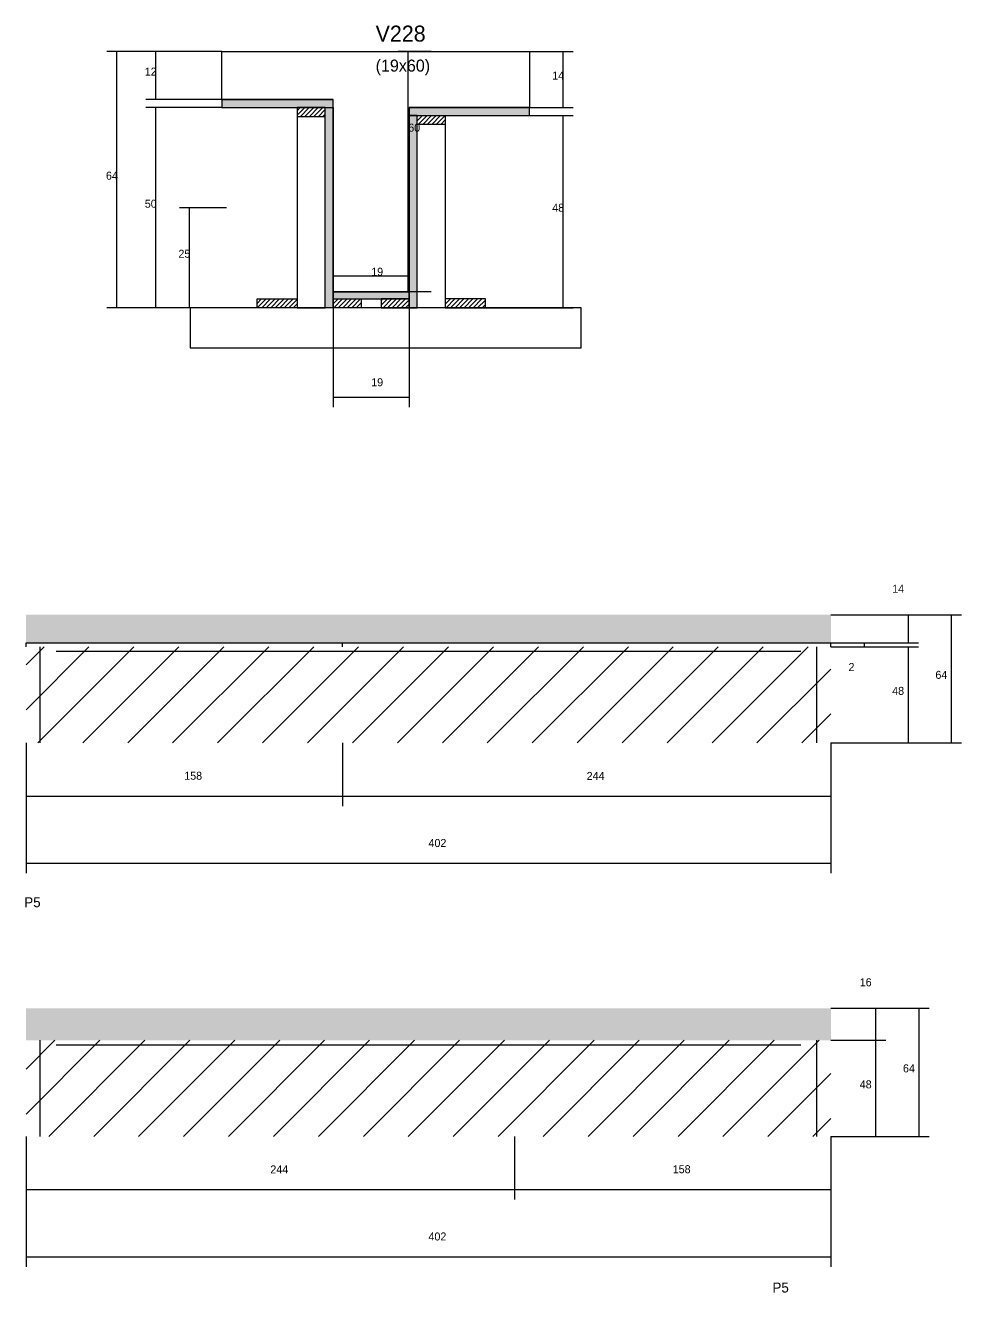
# Model space of a CAD drawing. Header units: metres. Extents: x 6068 to 8063, y 5081 to 5728.
# Drawn here: x 7595 to 8063, y 5081 to 5715 of the extents above; entities that cross this region are included whole.
import ezdxf

# ---------------------------------------------------------------- set-up
doc = ezdxf.new("R2010")
doc.units = ezdxf.units.M
for name, color, linetype in [('CONCRETO', 251, 'Continuous'), ('COTA', 241, 'Continuous'), ('Hachura', 253, 'Continuous'), ('Madeira', 126, 'Continuous'), ('NOMENCLATURA', 7, 'Continuous'), ('Painéis', 200, 'Continuous'), ('REAPROVEITAMENTO', 251, 'Continuous'), ('SARR_2.2x7', 40, 'Continuous'), ('Texto Seção', 7, 'Continuous')]:
    doc.layers.add(name, color=color, linetype=linetype)

msp = doc.modelspace()

# ---------------------------------------------------------------- hatches: boundary and pattern name
at = {"layer": 'COTA'}
h = msp.add_hatch(dxfattribs=at)
h.set_pattern_fill('AR-CONC', scale=0.03)
h.paths.add_polyline_path([(7595.3, 5420.1), (7595.3, 5406.1), (7595.3, 5406.1), (7997.3, 5406.1), (7997.3, 5406.1), (7997.3, 5420.1), (7997.3, 5420.1), (7595.3, 5420.1)])
h = msp.add_hatch(dxfattribs=at)
h.set_pattern_fill('AR-CONC', scale=0.03)
h.paths.add_polyline_path([(7997.3, 5207.5), (7997.3, 5223.5), (7997.3, 5223.5), (7595.3, 5223.5), (7595.3, 5223.5), (7595.3, 5207.5), (7595.3, 5207.5), (7997.3, 5207.5)])
at = {"layer": 'Hachura'}
h = msp.add_hatch(color=8, dxfattribs=at)
h.dxf.hatch_style = 1
h.paths.add_polyline_path([(7748.7, 5673.5), (7748.7, 5677.5), (7748.7, 5677.5), (7693.1, 5677.5), (7693.1, 5677.5), (7693.1, 5673.5), (7693.1, 5673.5), (7748.7, 5673.5)])
h = msp.add_hatch(dxfattribs=at)
h.set_pattern_fill('ANSI31', scale=0.5)
h.paths.add_polyline_path([(7744.7, 5669.1), (7744.7, 5673.5), (7744.7, 5673.5), (7730.7, 5673.5), (7730.7, 5673.5), (7730.7, 5669.1), (7730.7, 5669.1), (7744.7, 5669.1)])
h = msp.add_hatch(color=8, dxfattribs=at)
h.dxf.hatch_style = 1
h.paths.add_polyline_path([(7744.7, 5673.5), (7748.7, 5673.5), (7748.7, 5673.5), (7748.7, 5573.5), (7748.7, 5573.5), (7744.7, 5573.5), (7744.7, 5573.5), (7744.7, 5673.5)])
h = msp.add_hatch(color=8, dxfattribs=at)
h.dxf.hatch_style = 1
h.paths.add_polyline_path([(7790.7, 5673.5), (7786.7, 5673.5), (7786.7, 5673.5), (7786.7, 5573.5), (7786.7, 5573.5), (7790.7, 5573.5), (7790.7, 5573.5), (7790.7, 5673.5)])
h = msp.add_hatch(color=8, dxfattribs=at)
h.dxf.hatch_style = 1
h.paths.add_polyline_path([(7846.7, 5669.5), (7846.7, 5673.5), (7846.7, 5673.5), (7786.7, 5673.5), (7786.7, 5673.5), (7786.7, 5669.5), (7786.7, 5669.5), (7846.7, 5669.5)])
h = msp.add_hatch(dxfattribs=at)
h.set_pattern_fill('ANSI31', scale=0.5)
h.paths.add_polyline_path([(7790.7, 5665.1), (7790.7, 5669.5), (7790.7, 5669.5), (7804.7, 5669.5), (7804.7, 5669.5), (7804.7, 5665.1), (7804.7, 5665.1), (7790.7, 5665.1)])
h = msp.add_hatch(color=8, dxfattribs=at)
h.dxf.hatch_style = 1
h.paths.add_polyline_path([(7786.7, 5577.9), (7786.7, 5581.5), (7786.7, 5581.5), (7748.7, 5581.5), (7748.7, 5581.5), (7748.7, 5577.9), (7748.7, 5577.9), (7786.7, 5577.9)])
h = msp.add_hatch(dxfattribs=at)
h.set_pattern_fill('ANSI31', scale=0.5)
h.paths.add_polyline_path([(7710.7, 5573.5), (7710.7, 5577.9), (7710.7, 5577.9), (7730.7, 5577.9), (7730.7, 5577.9), (7730.7, 5573.5), (7730.7, 5573.5), (7710.7, 5573.5)])
h = msp.add_hatch(dxfattribs=at)
h.set_pattern_fill('ANSI31', scale=0.5)
h.paths.add_polyline_path([(7748.7, 5573.5), (7748.7, 5577.9), (7748.7, 5577.9), (7762.7, 5577.9), (7762.7, 5577.9), (7762.7, 5573.5), (7762.7, 5573.5), (7748.7, 5573.5)])
h = msp.add_hatch(dxfattribs=at)
h.set_pattern_fill('ANSI31', scale=0.5)
h.paths.add_polyline_path([(7786.7, 5573.5), (7786.7, 5577.9), (7786.7, 5577.9), (7772.7, 5577.9), (7772.7, 5577.9), (7772.7, 5573.5), (7772.7, 5573.5), (7786.7, 5573.5)])
h = msp.add_hatch(dxfattribs=at)
h.set_pattern_fill('ANSI31', scale=0.5)
h.paths.add_polyline_path([(7824.7, 5573.5), (7824.7, 5577.9), (7824.7, 5577.9), (7804.7, 5577.9), (7804.7, 5577.9), (7804.7, 5573.5), (7804.7, 5573.5), (7824.7, 5573.5)])
at = {"layer": 'REAPROVEITAMENTO'}
h = msp.add_hatch(dxfattribs=at)
h.set_pattern_fill('ANSI31', scale=5)
h.paths.add_polyline_path([(7997.3, 5356.1), (7997.3, 5404.1), (7997.3, 5404.1), (7595.3, 5404.1), (7595.3, 5404.1), (7595.3, 5356.1), (7595.3, 5356.1), (7997.3, 5356.1)])
h = msp.add_hatch(dxfattribs=at)
h.set_pattern_fill('ANSI31', scale=5)
h.paths.add_polyline_path([(7997.3, 5159.5), (7997.3, 5207.5), (7997.3, 5207.5), (7595.3, 5207.5), (7595.3, 5207.5), (7595.3, 5159.5), (7595.3, 5159.5), (7997.3, 5159.5)])

# ---------------------------------------------------------------- linework, layer by layer
at = {"layer": 'CONCRETO'}
msp.add_lwpolyline([(7693.1, 5677.5), (7693.1, 5701.5), (7846.7, 5701.5), (7846.7, 5673.5), (7786.7, 5673.5), (7786.7, 5581.5), (7748.7, 5581.5), (7748.7, 5677.5)], close=True, dxfattribs=at)
at = {"layer": 'COTA'}
for p, q in [((7693.1, 5701.5), (7635.7, 5701.5)), ((7640.7, 5573.5), (7640.7, 5701.5)), ((7693.1, 5701.5), (7655.1, 5701.5)), ((7660.1, 5677.5), (7660.1, 5701.5)), ((7797.7, 5701.5), (7781.2, 5701.5)), ((7786.2, 5581.5), (7786.2, 5701.5)), ((7846.7, 5701.5), (7868.6, 5701.5)), ((7863.6, 5673.5), (7863.6, 5701.5)), ((7693.1, 5677.5), (7655.1, 5677.5)), ((7693.1, 5673.5), (7655.1, 5673.5)), ((7660.1, 5573.5), (7660.1, 5673.5)), ((7846.7, 5673.5), (7868.6, 5673.5)), ((7846.7, 5669.5), (7868.6, 5669.5)), ((7863.6, 5573.5), (7863.6, 5669.5)), ((7695.4, 5623.5), (7671.9, 5623.5)), ((7676.9, 5573.5), (7676.9, 5623.5)), ((7748.7, 5573.5), (7748.7, 5594.5)), ((7786.7, 5573.5), (7786.7, 5594.5)), ((7748.7, 5589.5), (7786.7, 5589.5)), ((7797.7, 5581.5), (7781.2, 5581.5)), ((7715.1, 5573.5), (7635.7, 5573.5)), ((7715.1, 5573.5), (7655.1, 5573.5)), ((7695.4, 5573.5), (7671.9, 5573.5)), ((7748.7, 5573.5), (7748.7, 5523.8)), ((7786.7, 5573.5), (7786.7, 5523.8)), ((7820.3, 5573.5), (7868.6, 5573.5)), ((7748.7, 5528.8), (7786.7, 5528.8)), ((7997.3, 5420.1), (8041, 5420.1)), ((7997.3, 5420.1), (8062.6, 5420.1)), ((8036, 5406.1), (8036, 5420.1)), ((8057.6, 5356.1), (8057.6, 5420.1)), ((7997.3, 5406.1), (8041, 5406.1)), ((7997.3, 5404.1), (8041, 5404.1)), ((8036, 5356.1), (8036, 5404.1)), ((7595.3, 5356.1), (7595.3, 5324.5)), ((7595.3, 5356.1), (7595.3, 5291)), ((7753.3, 5356.1), (7753.3, 5324.5)), ((7753.3, 5356.1), (7753.3, 5324.5)), ((7997.3, 5356.1), (7997.3, 5324.5)), ((7997.3, 5356.1), (7997.3, 5291)), ((7997.3, 5356.1), (8041, 5356.1)), ((7997.3, 5356.1), (8062.6, 5356.1)), ((7595.3, 5329.5), (7753.3, 5329.5)), ((7753.3, 5329.5), (7997.3, 5329.5)), ((7595.3, 5296), (7997.3, 5296)), ((7997.3, 5223.5), (8024.8, 5223.5)), ((7997.3, 5223.5), (8046.4, 5223.5)), ((8019.8, 5207.5), (8019.8, 5223.5)), ((8041.4, 5159.5), (8041.4, 5223.5)), ((7997.3, 5207.5), (8024.8, 5207.5)), ((7997.3, 5207.5), (8024.8, 5207.5)), ((8019.8, 5159.5), (8019.8, 5207.5)), ((7595.3, 5159.5), (7595.3, 5127.9)), ((7595.3, 5159.5), (7595.3, 5094.4)), ((7839.3, 5159.5), (7839.3, 5127.9)), ((7839.3, 5159.5), (7839.3, 5127.9)), ((7997.3, 5159.5), (7997.3, 5127.9)), ((7997.3, 5159.5), (7997.3, 5094.4)), ((7997.3, 5159.5), (8024.8, 5159.5)), ((7997.3, 5159.5), (8046.4, 5159.5)), ((7595.3, 5132.9), (7839.3, 5132.9)), ((7839.3, 5132.9), (7997.3, 5132.9)), ((7595.3, 5099.4), (7997.3, 5099.4))]:
    msp.add_line(p, q, dxfattribs=at)
at = {"layer": 'Madeira'}
for points in [[(7744.7, 5669.1), (7744.7, 5673.5), (7730.7, 5673.5), (7730.7, 5669.1)], [(7744.7, 5673.5), (7730.7, 5673.5), (7730.7, 5573.5), (7744.7, 5573.5)], [(7790.7, 5665.1), (7790.7, 5669.5), (7804.7, 5669.5), (7804.7, 5665.1)], [(7790.7, 5669.5), (7804.7, 5669.5), (7804.7, 5573.5), (7790.7, 5573.5)], [(7677.3, 5553.5), (7872.5, 5553.5), (7872.5, 5573.5), (7677.3, 5573.5)], [(7710.7, 5573.5), (7710.7, 5577.9), (7730.7, 5577.9), (7730.7, 5573.5)], [(7748.7, 5573.5), (7748.7, 5577.9), (7762.7, 5577.9), (7762.7, 5573.5)], [(7786.7, 5573.5), (7786.7, 5577.9), (7772.7, 5577.9), (7772.7, 5573.5)], [(7824.7, 5573.5), (7824.7, 5577.9), (7804.7, 5577.9), (7804.7, 5573.5)]]:
    msp.add_lwpolyline(points, close=True, dxfattribs=at)
at = {"layer": 'Painéis'}
for p, q in [((7693.1, 5677.5), (7748.7, 5677.5)), ((7786.7, 5673.5), (7846.7, 5673.5)), ((7748.7, 5581.5), (7786.7, 5581.5)), ((7997.3, 5406.1), (8019.1, 5406.1)), ((7997.3, 5404.1), (8019.1, 5404.1)), ((8014.1, 5404.1), (8014.1, 5406.1))]:
    msp.add_line(p, q, dxfattribs=at)
for points in [[(7748.7, 5673.5), (7748.7, 5677.5), (7693.1, 5677.5), (7693.1, 5673.5)], [(7744.7, 5673.5), (7748.7, 5673.5), (7748.7, 5573.5), (7744.7, 5573.5)], [(7846.7, 5669.5), (7846.7, 5673.5), (7786.7, 5673.5), (7786.7, 5669.5)], [(7790.7, 5669.5), (7786.7, 5669.5), (7786.7, 5573.5), (7790.7, 5573.5)], [(7786.7, 5577.9), (7786.7, 5581.5), (7748.7, 5581.5), (7748.7, 5577.9)]]:
    msp.add_lwpolyline(points, close=True, dxfattribs=at)
at = {"layer": 'SARR_2.2x7'}
for p, q in [((7595.3, 5406.1), (7753.3, 5406.1)), ((7595.3, 5404.1), (7595.3, 5406.1)), ((7602.3, 5356.1), (7602.3, 5404.1)), ((7610.3, 5401.9), (7753.3, 5401.9)), ((7753.3, 5406.1), (7997.3, 5406.1)), ((7753.3, 5404.1), (7753.3, 5406.1)), ((7753.3, 5401.9), (7982.3, 5401.9)), ((7990.3, 5356.1), (7990.3, 5404.1)), ((7997.3, 5404.1), (7997.3, 5406.1)), ((7602.3, 5159.5), (7602.3, 5207.5)), ((7610.3, 5205.3), (7839.3, 5205.3)), ((7839.3, 5205.3), (7982.3, 5205.3)), ((7990.3, 5159.5), (7990.3, 5207.5))]:
    msp.add_line(p, q, dxfattribs=at)

# ---------------------------------------------------------------- texts
at = {"layer": 'COTA'}
for s, p in [('12', (7654.6, 5689.5)), ('14', (7858.1, 5687.5)), ('60', (7786.2, 5661.5)), ('64', (7635.2, 5637.5)), ('50', (7654.6, 5623.5)), ('48', (7858.1, 5621.5)), ('25', (7671.4, 5598.5)), ('19', (7767.7, 5589.5)), ('19', (7767.7, 5534.3)), ('14', (8027.9, 5431.1)), ('64', (8049.5, 5388.1)), ('48', (8027.9, 5380.1)), ('158', (7674.3, 5337.7)), ('244', (7875.3, 5337.6)), ('402', (7796.3, 5304.1)), ('16', (8011.7, 5234.5)), ('64', (8033.3, 5191.5)), ('48', (8011.7, 5183.5)), ('244', (7717.3, 5141)), ('158', (7918.3, 5141.1)), ('402', (7796.3, 5107.5))]:
    msp.add_text(s, height=4, dxfattribs=at).set_placement(p)
at = {"layer": 'NOMENCLATURA'}
for p in [(7594.4, 5274), (7968.1, 5081.5)]:
    msp.add_text('P5', height=5, dxfattribs=at).set_placement(p)
at = {"layer": 'Painéis'}
msp.add_text('2', height=4, dxfattribs=at).set_placement((8006.1, 5392))
at = {"layer": 'Texto Seção'}
for s, height, p in [('V228', 8, (7769.9, 5706.5)), ('(19x60)', 6, (7769.9, 5691.5))]:
    msp.add_text(s, height=height, dxfattribs=at).set_placement(p)

doc.saveas('drawing.dxf')
